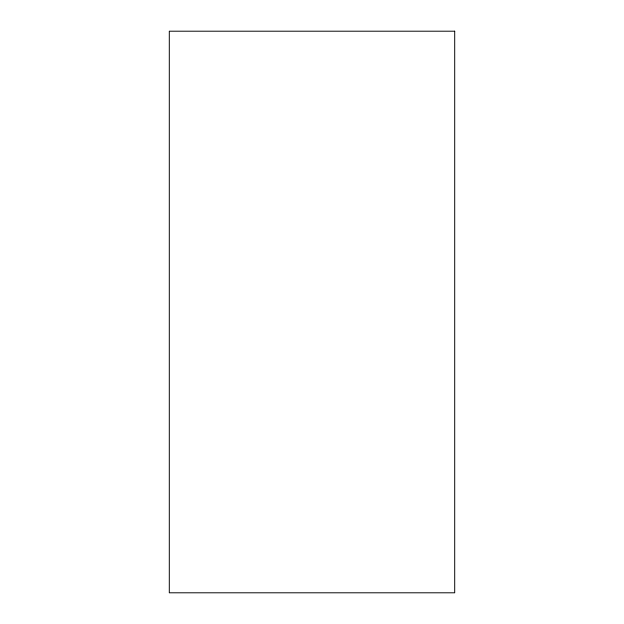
<?xml version="1.0" encoding="UTF-8"?>
<svg xmlns="http://www.w3.org/2000/svg" width="624" height="624" viewBox="0 0 624 624"><rect width="100%" height="100%" fill="white"/><g stroke="black" fill="none" stroke-linecap="round" stroke-linejoin="round"><path stroke-width="0.94" d="M454.701 31.2L169.299 31.2L169.299 592.8L454.701 592.8L454.701 31.2"/></g></svg>
